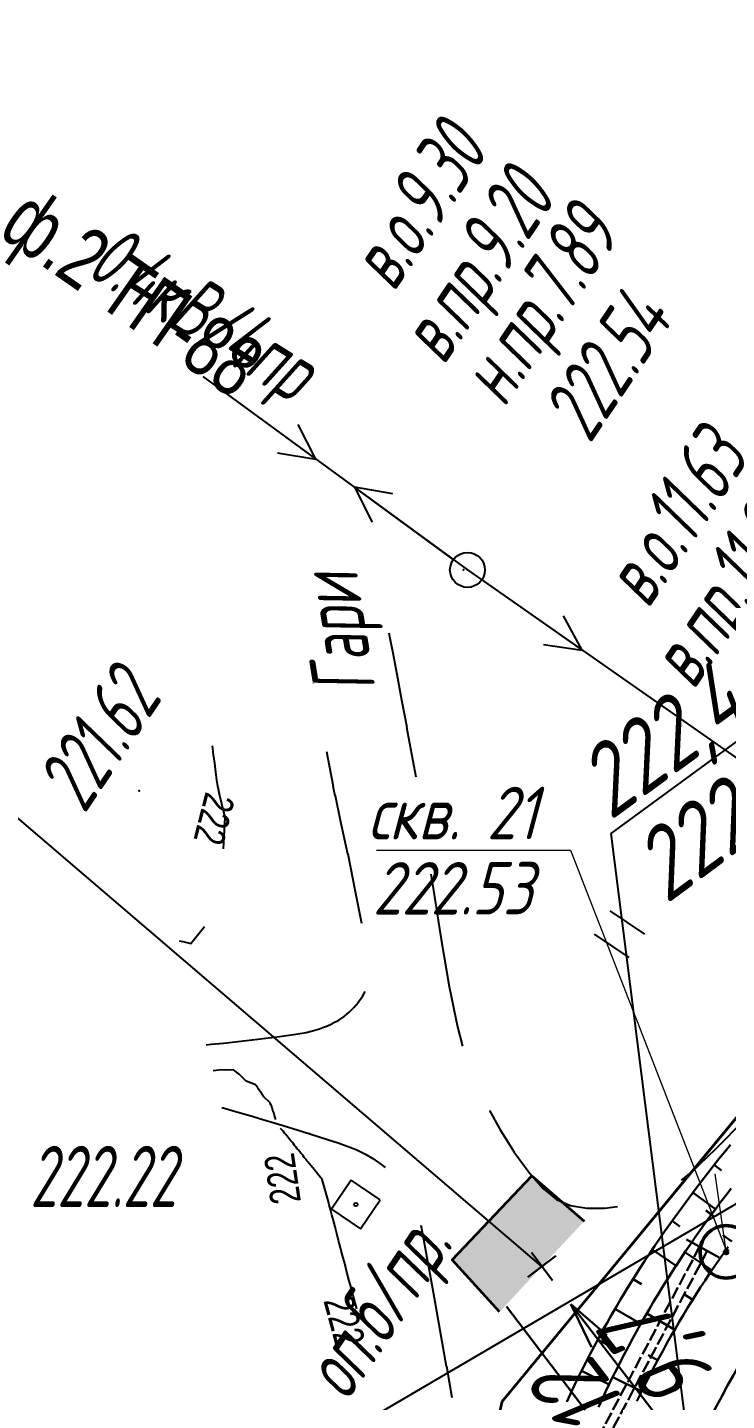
# Model space of a CAD drawing. Header units: millimetres. Extents: x -1799 to 6962, y -1020 to 4121.
# Drawn here: x 3334 to 3373.9, y 2633.3 to 2711.8 of the extents above; entities that cross this region are included whole.
import ezdxf

# ---------------------------------------------------------------- set-up
doc = ezdxf.new("R2010")
doc.units = ezdxf.units.MM
for name, pattern in [('ACAD_ISO02W100', [15, 12, -3]), ('CONTI', [0]), ('STROT', [1.7, 0.5, -1.2])]:
    doc.linetypes.add(name, pattern=pattern)
for name, color, linetype, lineweight in [('10', 1, 'Continuous', 35), ('геология', 7, 'Continuous', 20), ('Гравий', 30, 'Continuous', 35), ('КОПИЯ_ОСЬ_13_ОТКОСЫ', 7, 'Continuous', 30), ('ОСЬ_ВЕРХ_ПОКРЫТИЯ_ГРАНИЦЫ_ПОЛОС', 7, 'Continuous', 30), ('ОСЬ_ВЕРХ_ПОКРЫТИЯ_ОСЬ', 1, 'Continuous', 30), ('Ось_примыкания', 1, 'Continuous', 35), ('Отметки', 5, 'Continuous', 30), ('Трубы мет.', 7, 'ACAD_ISO02W100', 30), ('Уклоны ПЧ', 5, 'Continuous', 30)]:
    doc.layers.add(name, color=color, linetype=linetype, lineweight=lineweight)
for name, color, linetype in [('GOR_BDEFAULT', 212, 'CONTI'), ('NAD_MDEFAULT', 7, 'CONTI'), ('PI_OTDEFAULT', 172, 'CONTI'), ('PI_TTDEFAULT', 5, 'CONTI'), ('PLN_O', 7, 'CONTI'), ('SIT_LDEFAULT', 7, 'CONTI'), ('USLZNDEFAULT', 7, 'CONTI'), ('ZAPSKDEFAULT', 7, 'CONTI'), ('КОПИЯ_ОСЬ_ТАНГЕНСЫ', 1, 'Continuous'), ('ОСЬ_ВЕРХ_ПОКРЫТИЯ_ТАНГЕНСЫ', 1, 'Continuous'), ('разметка', 7, 'Continuous')]:
    doc.layers.add(name, color=color, linetype=linetype)
doc.styles.add('eskd', font='spds.shx', dxfattribs={"width": 1.2, "oblique": 15})
doc.styles.add('SHRFT', font='TXT', dxfattribs={"width": 3.5})
doc.styles.add('ГОСТ', font='', dxfattribs={"oblique": 15, "height": 4})
doc.styles.get('ГОСТ').set_extended_font_data('GOST type A')

# ---------------------------------------------------------------- blocks, each defined once
blk = doc.blocks.new('BL_2011')
at = {"color": 0}
for p, q in [((0, 0), (0, 2.4)), ((1.6, 0), (1.6, 2.4))]:
    blk.add_line(p, q, dxfattribs=at)
blk = doc.blocks.new('BL_27')
at = {"color": 0}
for p, q in [((1, 1), (-1, 1)), ((-1, 1), (-1, -1)), ((1, -1), (1, 1)), ((-1, -1), (1, -1))]:
    blk.add_line(p, q, dxfattribs=at)
blk.add_circle((0, 0), 0.1, dxfattribs=at)
blk = doc.blocks.new('BL_20')
at = {"color": 0}
blk.add_circle((0, 0), 1, dxfattribs=at)
blk = doc.blocks.new('*U52')
at = {"layer": 'КОПИЯ_ОСЬ_13_ОТКОСЫ'}
for points in [[(106.704, 406.534), (106.915, 406.986), (107.129, 407.437), (107.347, 407.886), (107.569, 408.333), (107.794, 408.779), (108.03, 409.236), (108.27, 409.691), (108.514, 410.144), (108.761, 410.595), (109.012, 411.045), (109.267, 411.492), (109.526, 411.937), (109.787, 412.38), (110.053, 412.82), (110.322, 413.259), (110.595, 413.695), (110.871, 414.13), (111.151, 414.562), (111.434, 414.991), (111.72, 415.419), (112.011, 415.844), (112.304, 416.266), (112.601, 416.686), (112.901, 417.104), (114.11, 418.74), (114.429, 419.16), (114.751, 419.578), (115.077, 419.993), (115.405, 420.405), (115.738, 420.815), (116.073, 421.222)], [(108.523, 406.219), (108.725, 406.659), (108.93, 407.097), (109.138, 407.534), (109.35, 407.969), (109.566, 408.403), (109.784, 408.834), (110.007, 409.264), (110.232, 409.693), (110.461, 410.119), (110.694, 410.544), (110.929, 410.966), (111.168, 411.387), (111.411, 411.806), (111.656, 412.223), (111.905, 412.638), (112.162, 413.058), (112.422, 413.476), (112.686, 413.892), (112.953, 414.306), (113.223, 414.718), (113.497, 415.128), (113.774, 415.535), (114.054, 415.94), (114.337, 416.343), (114.624, 416.743), (114.914, 417.142), (115.207, 417.537), (115.503, 417.931), (115.802, 418.322), (116.105, 418.711)], [(115.139, 420.072), (115.556, 419.741)], [(113.922, 418.485), (115.206, 417.536)], [(112.73, 416.867), (113.175, 416.547)], [(111.589, 415.224), (112.954, 414.308)], [(110.501, 413.546), (110.982, 413.245)], [(109.466, 411.835), (110.936, 410.978)], [(108.485, 410.092), (109.002, 409.812)], [(107.553, 408.303), (109.129, 407.515)]]:
    blk.add_lwpolyline(points, dxfattribs=at)
blk = doc.blocks.new('Крест')
at = {"layer": 'Отметки'}
for points in [[(0, 1), (0, -1)], [(-1, 0), (1, 0)]]:
    blk.add_lwpolyline(points, dxfattribs=at)

msp = doc.modelspace()

# ---------------------------------------------------------------- hatches: boundary and pattern name
at = {"layer": 'Гравий', "ltscale": 7}
h = msp.add_hatch(color=256, dxfattribs=at)
h.paths.add_polyline_path([(3363.357, 2640.988), (3360.327, 2643.578), (3358.23, 2641.36), (3360.933, 2638.392)])
h.paths.add_polyline_path([(3362.778, 2646.172), (3360.327, 2643.578), (3363.357, 2640.988), (3365.777, 2643.582)])

# ---------------------------------------------------------------- linework, layer by layer
at = {"layer": '10'}
msp.add_line((3376.696, 2652.193), (3361.056, 2633.243), dxfattribs=at)
msp.add_lwpolyline([(3751.806, 3114.223), (3724.936, 3097.063), (3708.646, 3083.113), (3696.476, 3067.103), (3689.536, 3053.053), (3682.646, 3028.403), (3677.526, 3002.273), (3673.516, 2965.033), (3670.386, 2948.323), (3653.766, 2907.463), (3639.006, 2882.743), (3625.716, 2865.653), (3592.506, 2834.923), (3493.496, 2731.233), (3483.276, 2723.163), (3391.296, 2664.393), (3376.696, 2652.193), (3361.056, 2633.243), (3356.616, 2613.263), (3360.796, 2590.303)], dxfattribs=at)
at = {"layer": 'GOR_BDEFAULT', "color": 212, "elevation": 222, "flags": 128}
for points in [[(3345.162, 2664.849), (3345.242, 2666.649), (3345.052, 2667.429), (3344.922, 2667.979), (3344.862, 2668.249), (3344.832, 2668.429), (3344.782, 2668.769), (3344.722, 2669.229), (3344.652, 2669.749), (3344.592, 2670.229), (3344.542, 2670.579), (3344.522, 2670.729)], [(3345.162, 2664.849), (3345.242, 2666.649), (3345.052, 2667.429), (3344.922, 2667.979), (3344.862, 2668.249), (3344.832, 2668.429), (3344.782, 2668.769), (3344.722, 2669.229), (3344.652, 2669.749), (3344.592, 2670.229), (3344.542, 2670.579), (3344.522, 2670.729)], [(3342.622, 2659.589), (3342.822, 2659.549), (3343.282, 2659.449), (3344.062, 2660.419)], [(3342.622, 2659.589), (3342.822, 2659.549), (3343.282, 2659.449), (3344.062, 2660.419)], [(3347.822, 2650.329), (3347.462, 2650.679), (3347.442, 2650.719), (3347.402, 2650.759), (3347.372, 2650.809), (3347.342, 2650.859), (3347.312, 2650.909), (3347.272, 2650.959), (3347.232, 2651.009), (3347.202, 2651.069), (3347.162, 2651.119), (3347.132, 2651.169), (3347.092, 2651.219), (3347.052, 2651.269), (3347.022, 2651.319), (3346.982, 2651.359), (3346.942, 2651.389), (3346.442, 2651.579), (3346.042, 2651.969), (3345.722, 2652.219), (3345.282, 2652.209), (3345.062, 2652.229), (3344.742, 2652.189), (3344.572, 2652.159)], [(3347.822, 2650.329), (3347.462, 2650.679), (3347.442, 2650.719), (3347.402, 2650.759), (3347.372, 2650.809), (3347.342, 2650.859), (3347.312, 2650.909), (3347.272, 2650.959), (3347.232, 2651.009), (3347.202, 2651.069), (3347.162, 2651.119), (3347.132, 2651.169), (3347.092, 2651.219), (3347.052, 2651.269), (3347.022, 2651.319), (3346.982, 2651.359), (3346.942, 2651.389), (3346.442, 2651.579), (3346.042, 2651.969), (3345.722, 2652.219), (3345.282, 2652.209), (3345.062, 2652.229), (3344.742, 2652.189), (3344.572, 2652.159)], [(3348.132, 2649.389), (3348.122, 2649.439), (3348.102, 2649.499), (3348.082, 2649.559), (3348.072, 2649.619), (3348.052, 2649.689), (3348.032, 2649.759), (3348.002, 2649.829), (3347.982, 2649.899), (3347.962, 2649.969), (3347.942, 2650.039), (3347.912, 2650.109), (3347.892, 2650.169), (3347.862, 2650.229), (3347.842, 2650.279), (3347.822, 2650.329)], [(3348.132, 2649.389), (3348.122, 2649.439), (3348.102, 2649.499), (3348.082, 2649.559), (3348.072, 2649.619), (3348.052, 2649.689), (3348.032, 2649.759), (3348.002, 2649.829), (3347.982, 2649.899), (3347.962, 2649.969), (3347.942, 2650.039), (3347.912, 2650.109), (3347.892, 2650.169), (3347.862, 2650.229), (3347.842, 2650.279), (3347.822, 2650.329)], [(3348.132, 2649.389), (3348.122, 2649.439), (3348.102, 2649.499), (3348.082, 2649.559), (3348.072, 2649.619), (3348.052, 2649.689), (3348.032, 2649.759), (3348.002, 2649.829), (3347.982, 2649.899), (3347.962, 2649.969), (3347.942, 2650.039), (3347.912, 2650.109), (3347.892, 2650.169), (3347.862, 2650.229), (3347.842, 2650.279), (3347.822, 2650.329)], [(3348.132, 2649.389), (3348.122, 2649.439), (3348.102, 2649.499), (3348.082, 2649.559), (3348.072, 2649.619), (3348.052, 2649.689), (3348.032, 2649.759), (3348.002, 2649.829), (3347.982, 2649.899), (3347.962, 2649.969), (3347.942, 2650.039), (3347.912, 2650.109), (3347.892, 2650.169), (3347.862, 2650.229), (3347.842, 2650.279), (3347.822, 2650.329)], [(3352.772, 2638.569), (3352.622, 2639.119), (3352.482, 2639.649), (3352.342, 2640.169), (3352.212, 2640.669), (3352.082, 2641.149), (3351.962, 2641.619), (3351.842, 2642.059), (3351.732, 2642.479), (3351.632, 2642.879), (3351.532, 2643.259), (3351.442, 2643.609), (3351.352, 2643.939), (3351.272, 2644.239), (3351.202, 2644.509), (3351.142, 2644.749), (3350.792, 2645.959), (3350.632, 2646.159), (3350.262, 2646.619), (3350.222, 2646.669), (3350.182, 2646.719), (3350.132, 2646.779), (3350.092, 2646.829), (3350.042, 2646.889), (3349.992, 2646.949), (3349.942, 2647.009), (3349.892, 2647.079), (3349.832, 2647.149), (3349.772, 2647.219), (3349.712, 2647.299), (3349.652, 2647.379), (3349.582, 2647.459), (3349.512, 2647.539), (3349.442, 2647.629), (3349.372, 2647.709), (3349.302, 2647.809), (3349.222, 2647.899), (3349.152, 2647.989), (3349.072, 2648.089), (3348.992, 2648.179), (3348.922, 2648.269), (3348.852, 2648.359), (3348.772, 2648.449), (3348.712, 2648.529), (3348.642, 2648.609), (3348.582, 2648.689), (3348.522, 2648.759), (3348.472, 2648.819), (3348.422, 2648.879)]]:
    msp.add_lwpolyline(points, dxfattribs=at)
at = {"layer": 'PI_TTDEFAULT', "color": 5}
for p in [(3358.872, 2680.789, 222.54), (3359.102, 2680.789, 222.541), (3340.332, 2668.159, 221.62), (3350.092, 2648.569, 222.221)]:
    msp.add_point(p, dxfattribs=at)
at = {"layer": 'SIT_LDEFAULT', "color": 7}
for p, q in [((3343.982, 2691.829), (3359.102, 2680.789)), ((3344.792, 2691.239), (3350.442, 2687.109)), ((3350.442, 2687.109), (3349.422, 2689.099)), ((3348.242, 2687.479), (3350.442, 2687.109)), ((3358.292, 2681.379), (3352.642, 2685.509)), ((3352.642, 2685.509), (3353.662, 2683.519)), ((3354.842, 2685.139), (3352.642, 2685.509)), ((3359.102, 2680.789), (3383.962, 2663.389)), ((3359.922, 2680.219), (3365.652, 2676.199)), ((3365.652, 2676.199), (3364.592, 2678.169)), ((3354.612, 2677.199), (3354.672, 2676.889)), ((3354.672, 2676.889), (3354.832, 2676.049)), ((3363.442, 2676.529), (3365.652, 2676.199)), ((3354.832, 2676.049), (3355.062, 2674.829)), ((3355.062, 2674.829), (3355.332, 2673.359)), ((3350.302, 2674.309), (3350.292, 2674.339)), ((3355.332, 2673.359), (3355.632, 2671.799)), ((3355.612, 2671.799), (3355.892, 2670.279)), ((3351.212, 2669.589), (3351.062, 2670.389)), ((3355.902, 2670.279), (3356.142, 2668.959)), ((3351.452, 2668.409), (3351.222, 2669.589)), ((3351.542, 2667.869), (3351.432, 2668.409)), ((3351.852, 2666.469), (3351.552, 2667.869)), ((3352.262, 2664.539), (3351.852, 2666.469)), ((3352.702, 2662.389), (3352.272, 2664.539)), ((3357.002, 2663.409), (3357.152, 2662.469)), ((3353.062, 2660.589), (3352.702, 2662.389)), ((3357.152, 2662.469), (3357.602, 2659.669)), ((3357.602, 2659.669), (3358.062, 2656.989)), ((3353.092, 2656.419), (3353.252, 2656.699)), ((3358.052, 2656.989), (3358.522, 2654.679)), ((3352.342, 2655.509), (3352.602, 2655.779)), ((3352.602, 2655.779), (3352.872, 2656.089)), ((3352.862, 2656.089), (3353.092, 2656.419)), ((3351.392, 2654.879), (3351.742, 2655.059)), ((3351.742, 2655.059), (3352.062, 2655.269)), ((3352.062, 2655.269), (3352.342, 2655.509)), ((3347.262, 2653.999), (3348.362, 2654.129)), ((3348.362, 2654.129), (3349.282, 2654.259)), ((3349.282, 2654.259), (3349.872, 2654.359)), ((3349.872, 2654.359), (3350.252, 2654.459)), ((3350.252, 2654.459), (3350.642, 2654.569)), ((3350.642, 2654.569), (3351.022, 2654.709)), ((3351.022, 2654.699), (3351.392, 2654.869)), ((3358.532, 2654.679), (3358.822, 2653.579)), ((3344.172, 2653.649), (3344.442, 2653.679)), ((3344.442, 2653.679), (3345.152, 2653.749)), ((3345.152, 2653.749), (3346.142, 2653.859)), ((3346.142, 2653.859), (3347.262, 2653.999)), ((3345.062, 2650.069), (3345.272, 2650.009)), ((3345.272, 2650.009), (3345.842, 2649.849)), ((3345.842, 2649.849), (3346.652, 2649.609)), ((3346.652, 2649.609), (3347.602, 2649.329)), ((3360.352, 2649.899), (3360.942, 2648.829)), ((3347.602, 2649.329), (3348.562, 2649.049)), ((3348.562, 2649.049), (3349.432, 2648.779)), ((3349.432, 2648.779), (3350.092, 2648.569)), ((3360.942, 2648.829), (3361.772, 2647.509)), ((3373.292, 2647.699), (3374.962, 2649.379)), ((3350.092, 2648.569), (3350.622, 2648.399)), ((3350.622, 2648.399), (3351.162, 2648.229)), ((3351.162, 2648.229), (3351.702, 2648.059)), ((3351.702, 2648.059), (3352.232, 2647.869)), ((3352.232, 2647.869), (3352.742, 2647.669)), ((3352.742, 2647.669), (3353.232, 2647.429)), ((3353.232, 2647.429), (3353.692, 2647.149)), ((3353.692, 2647.149), (3354.142, 2646.829)), ((3361.772, 2647.509), (3362.622, 2646.349)), ((3371.912, 2646.379), (3373.292, 2647.699)), ((3354.142, 2646.829), (3354.392, 2646.639)), ((3362.622, 2646.349), (3363.442, 2645.419)), ((3371.342, 2645.919), (3371.912, 2646.379)), ((3363.442, 2645.419), (3364.192, 2644.809)), ((3364.192, 2644.809), (3364.982, 2644.469)), ((3364.982, 2644.469), (3365.922, 2644.319)), ((3365.922, 2644.319), (3366.952, 2644.319)), ((3366.952, 2644.319), (3367.682, 2644.419)), ((3356.442, 2643.349), (3356.552, 2642.749)), ((3356.552, 2642.749), (3357.142, 2639.519)), ((3357.142, 2639.519), (3357.892, 2635.289)), ((3357.902, 2635.289), (3358.212, 2633.509))]:
    msp.add_line(p, q, dxfattribs=at)
at = {"layer": 'геология', "color": 1, "linetype": 'Continuous'}
for p, q in [((3353.895, 2664.78), (3364.986, 2664.78)), ((3373.247, 2646.281), (3373.869, 2641.87))]:
    msp.add_line(p, q, dxfattribs=at)
at = {"layer": 'геология', "color": 1, "ltscale": 7}
msp.add_lwpolyline([(3364.986, 2664.78), (3373.894, 2641.927)], dxfattribs=at)
at = {"layer": 'геология', "color": 1, "linetype": 'Continuous', "lineweight": 50}
for radius in [1.5, 0.103]:
    msp.add_circle((3373.894, 2641.824), radius, dxfattribs=at)
at = {"layer": 'Гравий', "linetype": 'Continuous'}
msp.add_lwpolyline([(3360.933, 2638.392), (3358.23, 2641.36), (3362.778, 2646.172), (3365.777, 2643.582)], dxfattribs=at)
at = {"layer": 'КОПИЯ_ОСЬ_13_ОТКОСЫ'}
for points in [[(3366.59, 2632.943), (3366.791, 2633.383), (3366.997, 2633.821), (3367.205, 2634.258), (3367.417, 2634.693), (3367.632, 2635.126), (3367.851, 2635.558), (3368.073, 2635.988), (3368.299, 2636.416), (3368.528, 2636.843), (3368.76, 2637.267), (3368.996, 2637.69), (3369.235, 2638.111), (3369.477, 2638.53), (3369.723, 2638.947), (3369.972, 2639.362), (3370.229, 2639.782), (3370.489, 2640.2), (3370.753, 2640.616), (3371.019, 2641.03), (3371.29, 2641.442), (3371.563, 2641.851), (3371.84, 2642.259), (3372.121, 2642.664), (3372.404, 2643.067), (3372.69, 2643.467), (3372.98, 2643.865), (3373.273, 2644.261), (3373.57, 2644.655), (3373.869, 2645.046), (3374.171, 2645.434)], [(3374.205, 2642.409), (3373.706, 2642.769)], [(3368.79, 2633.288), (3368.993, 2633.708), (3369.199, 2634.126), (3369.409, 2634.543), (3369.621, 2634.958), (3369.837, 2635.372), (3370.057, 2635.783), (3370.279, 2636.193), (3370.505, 2636.601), (3370.733, 2637.008), (3370.966, 2637.412), (3371.201, 2637.815), (3371.439, 2638.216), (3371.681, 2638.615), (3371.926, 2639.012), (3372.174, 2639.407), (3372.425, 2639.8), (3372.679, 2640.191), (3372.936, 2640.58), (3373.196, 2640.968), (3373.459, 2641.353), (3373.726, 2641.735), (3373.995, 2642.116)], [(3373.061, 2640.768), (3371.528, 2641.798)], [(3371.974, 2639.089), (3371.452, 2639.415)], [(3370.944, 2637.375), (3369.344, 2638.3)], [(3369.973, 2635.627), (3369.429, 2635.917)], [(3369.061, 2633.847), (3367.402, 2634.662)]]:
    msp.add_lwpolyline(points, dxfattribs=at)
at = {"layer": 'КОПИЯ_ОСЬ_ТАНГЕНСЫ'}
msp.add_line((3352.552, 2631.729), (3493.657, 2714.505), dxfattribs=at)
at = {"layer": 'ОСЬ_ВЕРХ_ПОКРЫТИЯ_ГРАНИЦЫ_ПОЛОС', "linetype": 'Continuous'}
msp.add_lwpolyline([(3361.331, 2638.695), (3365.83, 2632.799, -0.250839)], format="xyb", dxfattribs=at)
at = {"layer": 'ОСЬ_ВЕРХ_ПОКРЫТИЯ_ОСЬ'}
msp.add_lwpolyline([(3367.291, 2604.514, -0.197747), (3380.923, 2644.1)], format="xyb", dxfattribs=at)
at = {"layer": 'ОСЬ_ВЕРХ_ПОКРЫТИЯ_ТАНГЕНСЫ'}
msp.add_line((3352.552, 2631.729), (3493.657, 2714.505), dxfattribs=at)
at = {"layer": 'Ось_примыкания', "color": 0}
msp.add_line((3372.721, 2644.201), (3373.147, 2643.889), dxfattribs=at)
at = {"layer": 'Отметки', "linetype": 'ByBlock', "lineweight": -2, "ltscale": 0.2}
msp.add_line((3367.306, 2665.72), (3367.597, 2665.933), dxfattribs=at)
for points in [[(3367.597, 2665.933), (3378.844, 2674.169)], [(3363.357, 2640.988), (3328.572, 2670.717)], [(3371.841, 2629.868), (3367.306, 2665.72)]]:
    msp.add_lwpolyline(points, dxfattribs=at)
at = {"layer": 'разметка', "linetype": 'STROT', "lineweight": 30}
msp.add_lwpolyline([(3370.069, 2625.289, -0.081863), (3378.456, 2641.091)], format="xyb", dxfattribs=at)
at = {"layer": 'Трубы мет.', "lineweight": 30}
msp.add_lwpolyline([(3373.49, 2641.502), (3371.621, 2642.531)], dxfattribs=at)
at = {"layer": 'Трубы мет.', "lineweight": 30, "ltscale": 0.06}
for points in [[(3365.303, 2628.817), (3372.369, 2642.119)], [(3365.744, 2628.582), (3372.807, 2641.878)]]:
    msp.add_lwpolyline(points, dxfattribs=at)
at = {"layer": 'Уклоны ПЧ', "ltscale": 2}
for points in [[(3365.003, 2638.831), (3371.044, 2630.986)], [(3365.003, 2638.831), (3367.072, 2637.054)], [(3365.003, 2638.831), (3366.192, 2636.377)]]:
    msp.add_lwpolyline(points, dxfattribs=at)

# ---------------------------------------------------------------- block references
at = {"layer": 'USLZNDEFAULT', "color": 7, "rotation": 56}
for name, p in [('BL_20', (3359.102, 2680.789)), ('BL_27', (3352.722, 2644.529))]:
    msp.add_blockref(name, p, dxfattribs=at)
at = {"layer": 'ZAPSKDEFAULT', "color": 7, "rotation": 56}
msp.add_blockref('BL_2011', (3368.352, 2658.639), dxfattribs=at)
at = {"layer": 'КОПИЯ_ОСЬ_13_ОТКОСЫ'}
msp.add_blockref('*U52', (3258.067, 2226.724), dxfattribs=at)
at = {"layer": 'Отметки', "rotation": 37.16795960044858}
msp.add_blockref('Крест', (3363.357, 2640.988), dxfattribs=at)

# ---------------------------------------------------------------- texts
at = {"layer": 'GOR_BDEFAULT', "color": 212, "style": 'SHRFT', "width": 0.75}
for rotation, p in [(255.66027, (3344.146, 2668.158, 222)), (255.66027, (3344.146, 2668.158, 222)), (98.2789, (3349.585, 2644.695, 222)), (98.2789, (3349.585, 2644.695, 222)), (284.99875, (3350.862, 2639.038, 222))]:
    msp.add_text('222', height=1.7223, rotation=rotation, dxfattribs=at).set_placement(p)
at = {"layer": 'NAD_MDEFAULT', "color": 7, "style": 'eskd', "oblique": 10, "width": 0.8}
for s, rotation, p in [('в.о.9.30', 56, (3354.88, 2696.597)), ('в.пр.9.20', 56, (3357.732, 2692.41)), ('н.пр.7.89', 56, (3361.201, 2690.01)), ('0.4кВ/4пр', 328, (3337.182, 2697.715)), ('в.о.11.63', 56, (3369.411, 2678.495)), ('в.пр.11.28', 56, (3372.02, 2673.861)), ('Гари', 99, (3353.851, 2674.016)), ('оп.б/пр.', 56, (3352.231, 2633.195))]:
    msp.add_text(s, height=3.5, rotation=rotation, dxfattribs=at).set_placement(p)
at = {"layer": 'PI_OTDEFAULT', "color": 172, "style": 'eskd', "oblique": 10, "width": 0.8}
for s, p in [('222.54', (3366.095, 2687.945)), ('221.62', (3337.207, 2666.796))]:
    msp.add_text(s, height=3.5, rotation=56, dxfattribs=at).set_placement(p)
msp.add_text('222.22', height=3.5, dxfattribs=at).set_placement((3334.104, 2644.38))
at = {"layer": 'PLN_O', "style": 'SHRFT', "width": 0.75}
msp.add_text('ф.2 ТП-88', height=3.5, rotation=325, dxfattribs=at).set_placement((3332.212, 2699.959))
at = {"layer": 'геология', "color": 1, "style": 'ГОСТ', "oblique": 15}
for s, p in [('скв. 21', (3353.402, 2665.38)), ('222.53', (3353.68, 2661.087))]:
    msp.add_text(s, height=3, rotation=0.1, dxfattribs=at).set_placement(p)
at = {"layer": 'Отметки', "color": 0, "style": 'ГОСТ', "oblique": 15}
msp.add_text('222,23', height=4, rotation=36.52646, dxfattribs=at).set_placement((3370.454, 2661.652, 126.574))
at = {"layer": 'Отметки', "ltscale": 0.2, "insert": (3364.879, 2669.645), "char_height": 4, "attachment_point": 1, "rotation": 36.2133, "style": 'ГОСТ'}
msp.add_mtext('222,44', dxfattribs=at)
at = {"layer": 'Уклоны ПЧ', "style": 'ГОСТ', "oblique": 15}
for s, p in [('9,7', (3373.524, 2634.606)), ('12', (3368.386, 2633.044))]:
    msp.add_text(s, height=4, rotation=127.73786, dxfattribs=at).set_placement(p)

doc.saveas('drawing.dxf')
